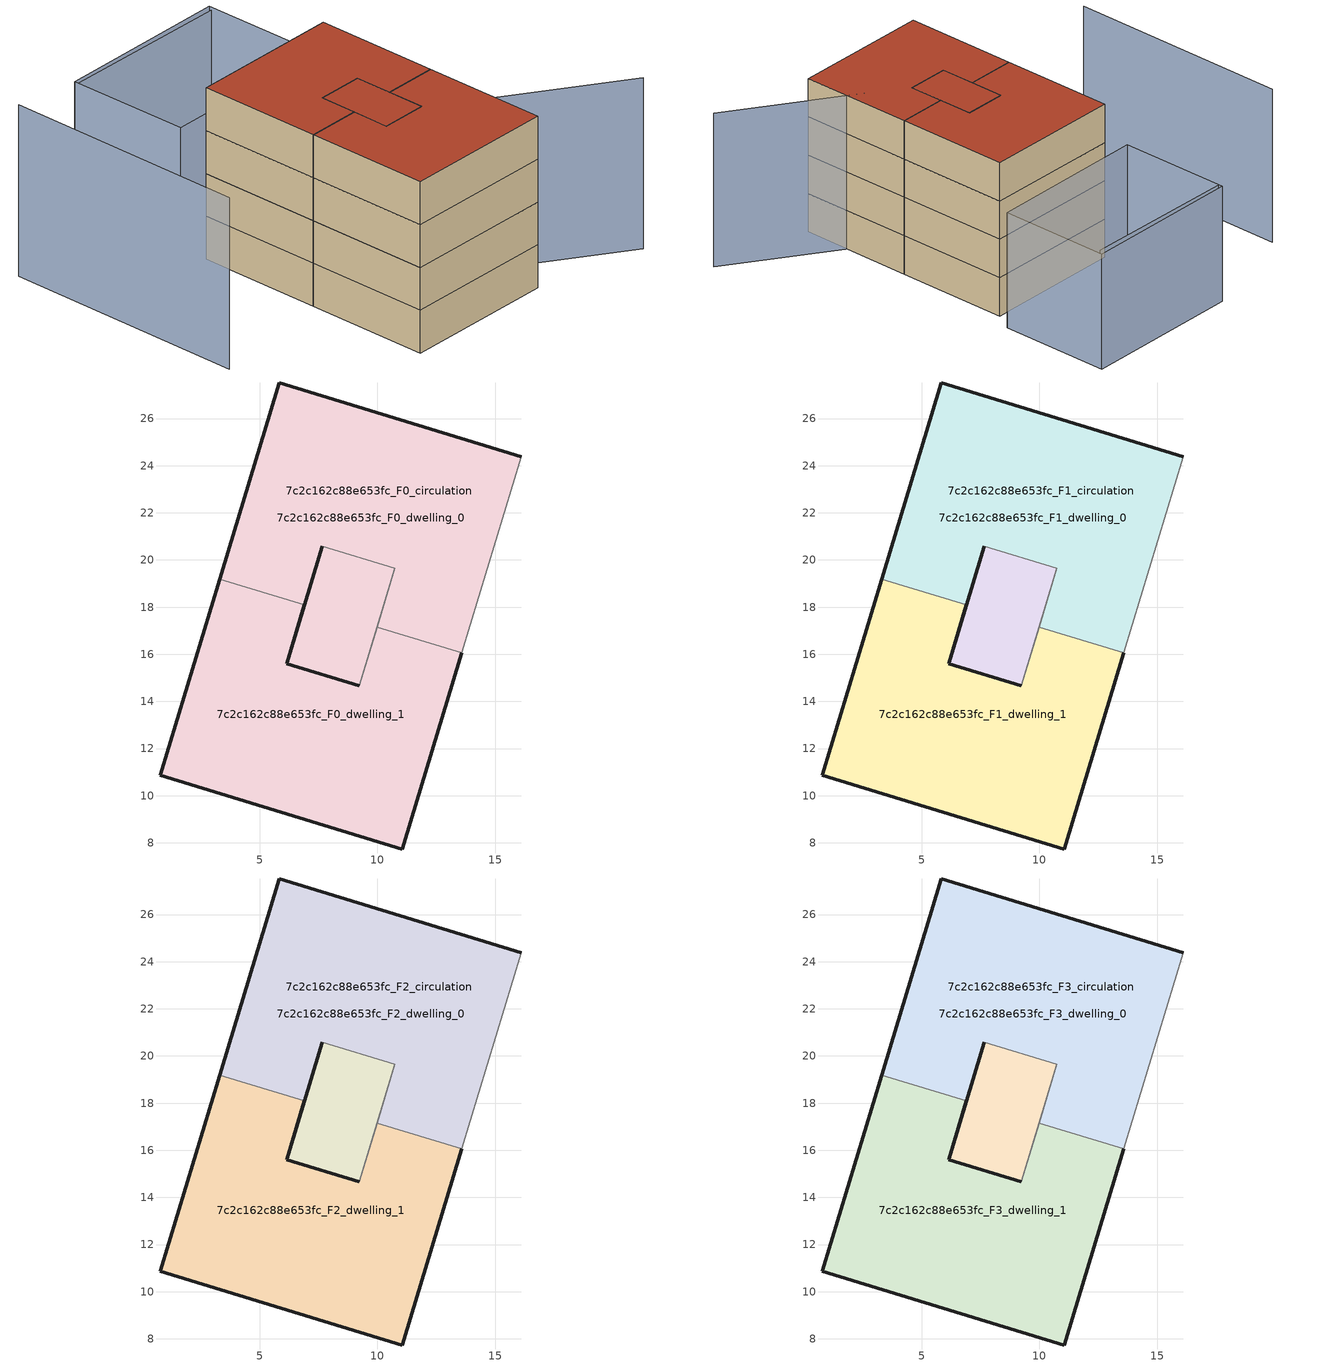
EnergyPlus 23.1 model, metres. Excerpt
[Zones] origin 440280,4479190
7c2c162c88e653fc_F0_dwelling_0
 floor ground (EU_floor_Construction): 10.75,19.65 9.23,14.66 6.15,15.59 6.9,18.09 7.66,20.59 z0; 16.11,24.39 13.58,16.06 9.99,17.15 10.75,19.65 7.66,20.59 6.9,18.09 3.31,19.18 5.84,27.51 z0
 wall outside (EU_wall_Construction): 16.11,24.39 5.84,27.51 3.31,19.18 z0:3
 wall adiabatic (EU_wall_Construction): 6.9,18.09 7.66,20.59 10.75,19.65 9.99,17.15 / 13.58,16.06 16.11,24.39 z0:3
 wall to 7c2c162c88e653fc_F0_dwelling_1 (EU_wall_Construction): 3.31,19.18 6.9,18.09 / 9.99,17.15 13.58,16.06 z0:3
7c2c162c88e653fc_F0_dwelling_1
 floor ground (EU_floor_Construction): 10.75,19.65 9.23,14.66 6.25,15.56 6.15,15.59 6.9,18.09 7.66,20.59 z0; 13.58,16.06 11.05,7.74 0.78,10.86 3.31,19.18 6.9,18.09 6.15,15.59 6.25,15.56 9.23,14.66 9.99,17.15 z0
 wall outside (EU_wall_Construction): 9.23,14.66 6.15,15.59 6.9,18.09 / 3.31,19.18 0.78,10.86 11.05,7.74 13.58,16.06 z0:3
 wall adiabatic (EU_wall_Construction): 9.99,17.15 9.23,14.66 z0:3
7c2c162c88e653fc_F0_circulation
 floor ground (EU_floor_Construction): 16.11,24.39 13.58,16.06 9.99,17.15 10.75,19.65 7.66,20.59 6.9,18.09 3.31,19.18 5.84,27.51 z0; 10.75,19.65 9.23,14.66 6.15,15.59 6.9,18.09 7.66,20.59 z0; 13.58,16.06 11.05,7.74 0.78,10.86 3.31,19.18 6.9,18.09 6.15,15.59 6.25,15.56 9.23,14.66 9.99,17.15 z0
 wall outside (EU_wall_Construction): 7.66,20.59 6.15,15.59 9.23,14.66 z0:3
 wall adiabatic (EU_wall_Construction): 9.23,14.66 10.75,19.65 7.66,20.59 z0:3
7c2c162c88e653fc_F1_dwelling_0
 floor outside (EU_floor_Construction): 16.11,24.39 13.58,16.06 9.99,17.15 10.75,19.65 7.66,20.59 6.9,18.09 3.31,19.18 5.84,27.51 z3; 10.75,19.65 9.23,14.66 6.15,15.59 6.9,18.09 7.66,20.59 z3
 wall outside (EU_wall_Construction): 16.11,24.39 5.84,27.51 3.31,19.18 z3:6
 wall adiabatic (EU_wall_Construction): 6.9,18.09 7.66,20.59 10.75,19.65 9.99,17.15 / 13.58,16.06 16.11,24.39 z3:6
 wall to 7c2c162c88e653fc_F1_dwelling_1 (EU_wall_Construction): 3.31,19.18 6.9,18.09 / 9.99,17.15 13.58,16.06 z3:6
7c2c162c88e653fc_F1_dwelling_1
 floor to 7c2c162c88e653fc_F0_dwelling_1 (EU_floor_Construction): 13.58,16.06 11.05,7.74 0.78,10.86 3.31,19.18 6.9,18.09 6.15,15.59 6.25,15.56 9.23,14.66 9.99,17.15 z3; 10.75,19.65 9.23,14.66 6.87,15.37 6.15,15.59 6.9,18.09 7.66,20.59 z3
 wall outside (EU_wall_Construction): 9.23,14.66 6.15,15.59 6.9,18.09 / 3.31,19.18 0.78,10.86 11.05,7.74 13.58,16.06 z3:6
 wall adiabatic (EU_wall_Construction): 9.99,17.15 9.23,14.66 z3:6
7c2c162c88e653fc_F1_circulation
 floor outside (EU_floor_Construction): 13.58,16.06 11.05,7.74 0.78,10.86 3.31,19.18 6.9,18.09 6.15,15.59 6.25,15.56 9.23,14.66 9.99,17.15 z3
 floor to 7c2c162c88e653fc_F0_circulation (EU_floor_Construction): 16.11,24.39 13.58,16.06 9.99,17.15 10.75,19.65 7.66,20.59 6.9,18.09 3.31,19.18 5.84,27.51 z3; 10.75,19.65 9.23,14.66 6.15,15.59 6.9,18.09 7.66,20.59 z3
 wall outside (EU_wall_Construction): 7.66,20.59 6.15,15.59 9.23,14.66 z3:6
 wall adiabatic (EU_wall_Construction): 9.23,14.66 10.75,19.65 7.66,20.59 z3:6
7c2c162c88e653fc_F2_dwelling_0
 floor outside (EU_floor_Construction): 16.11,24.39 13.58,16.06 9.99,17.15 10.75,19.65 7.66,20.59 6.9,18.09 3.31,19.18 5.84,27.51 z6; 10.75,19.65 9.23,14.66 6.15,15.59 6.9,18.09 7.66,20.59 z6
 wall outside (EU_wall_Construction): 16.11,24.39 5.84,27.51 3.31,19.18 z6:9
 wall adiabatic (EU_wall_Construction): 6.9,18.09 7.66,20.59 10.75,19.65 9.99,17.15 / 13.58,16.06 16.11,24.39 z6:9
 wall to 7c2c162c88e653fc_F2_dwelling_1 (EU_wall_Construction): 3.31,19.18 6.9,18.09 / 9.99,17.15 13.58,16.06 z6:9
7c2c162c88e653fc_F2_dwelling_1
 floor to 7c2c162c88e653fc_F1_dwelling_1 (EU_floor_Construction): 13.58,16.06 11.05,7.74 0.78,10.86 3.31,19.18 6.9,18.09 6.15,15.59 6.25,15.56 9.23,14.66 9.99,17.15 z6; 10.75,19.65 9.23,14.66 6.87,15.37 6.15,15.59 6.9,18.09 7.66,20.59 z6
 wall outside (EU_wall_Construction): 9.23,14.66 6.15,15.59 6.9,18.09 / 3.31,19.18 0.78,10.86 11.05,7.74 13.58,16.06 z6:9
 wall adiabatic (EU_wall_Construction): 9.99,17.15 9.23,14.66 z6:9
7c2c162c88e653fc_F2_circulation
 floor outside (EU_floor_Construction): 13.58,16.06 11.05,7.74 0.78,10.86 3.31,19.18 6.9,18.09 6.15,15.59 6.25,15.56 9.23,14.66 9.99,17.15 z6
 floor to 7c2c162c88e653fc_F1_circulation (EU_floor_Construction): 16.11,24.39 13.58,16.06 9.99,17.15 10.75,19.65 7.66,20.59 6.9,18.09 3.31,19.18 5.84,27.51 z6; 10.75,19.65 9.23,14.66 6.15,15.59 6.9,18.09 7.66,20.59 z6
 wall outside (EU_wall_Construction): 7.66,20.59 6.15,15.59 9.23,14.66 z6:9
 wall adiabatic (EU_wall_Construction): 9.23,14.66 10.75,19.65 7.66,20.59 z6:9
7c2c162c88e653fc_F3_dwelling_0
 floor outside (EU_floor_Construction): 16.11,24.39 13.58,16.06 9.99,17.15 10.75,19.65 7.66,20.59 6.9,18.09 3.31,19.18 5.84,27.51 z9; 10.75,19.65 9.23,14.66 6.15,15.59 6.9,18.09 7.66,20.59 z9
 wall outside (EU_wall_Construction): 16.11,24.39 5.84,27.51 3.31,19.18 z9:12
 wall adiabatic (EU_wall_Construction): 6.9,18.09 7.66,20.59 10.75,19.65 9.99,17.15 / 13.58,16.06 16.11,24.39 z9:12
 wall to 7c2c162c88e653fc_F3_dwelling_1 (EU_wall_Construction): 3.31,19.18 6.9,18.09 / 9.99,17.15 13.58,16.06 z9:12
 roof outside (EU_roof_Construction): 9.23,14.66 10.75,19.65 7.66,20.59 6.9,18.09 6.15,15.59 z12; 13.58,16.06 16.11,24.39 5.84,27.51 3.31,19.18 6.9,18.09 7.66,20.59 10.75,19.65 9.99,17.15 z12
7c2c162c88e653fc_F3_dwelling_1
 floor to 7c2c162c88e653fc_F2_dwelling_1 (EU_floor_Construction): 13.58,16.06 11.05,7.74 0.78,10.86 3.31,19.18 6.9,18.09 6.15,15.59 6.25,15.56 9.23,14.66 9.99,17.15 z9; 10.75,19.65 9.23,14.66 6.87,15.37 6.15,15.59 6.9,18.09 7.66,20.59 z9
 wall outside (EU_wall_Construction): 9.23,14.66 6.15,15.59 6.9,18.09 / 3.31,19.18 0.78,10.86 11.05,7.74 13.58,16.06 z9:12
 wall adiabatic (EU_wall_Construction): 9.99,17.15 9.23,14.66 z9:12
 roof outside (EU_roof_Construction): 11.05,7.74 13.58,16.06 9.99,17.15 9.23,14.66 6.25,15.56 6.15,15.59 6.9,18.09 3.31,19.18 0.78,10.86 z12; 9.23,14.66 10.75,19.65 7.66,20.59 6.9,18.09 6.15,15.59 6.25,15.56 z12
7c2c162c88e653fc_F3_circulation
 floor outside (EU_floor_Construction): 13.58,16.06 11.05,7.74 0.78,10.86 3.31,19.18 6.9,18.09 6.15,15.59 6.25,15.56 9.23,14.66 9.99,17.15 z9
 floor to 7c2c162c88e653fc_F2_circulation (EU_floor_Construction): 16.11,24.39 13.58,16.06 9.99,17.15 10.75,19.65 7.66,20.59 6.9,18.09 3.31,19.18 5.84,27.51 z9; 10.75,19.65 9.23,14.66 6.15,15.59 6.9,18.09 7.66,20.59 z9
 wall outside (EU_wall_Construction): 7.66,20.59 6.15,15.59 9.23,14.66 z9:12
 wall adiabatic (EU_wall_Construction): 9.23,14.66 10.75,19.65 7.66,20.59 z9:12
 roof outside (EU_roof_Construction): 9.23,14.66 10.75,19.65 7.66,20.59 6.9,18.09 6.15,15.59 z12; 13.58,16.06 16.11,24.39 5.84,27.51 3.31,19.18 6.9,18.09 7.66,20.59 10.75,19.65 9.99,17.15 z12; 11.05,7.74 13.58,16.06 9.99,17.15 9.23,14.66 6.25,15.56 6.15,15.59 6.9,18.09 3.31,19.18 0.78,10.86 z12
shading: 18.07,3.88 4.16,20.63 / -0.81,37.01 -5.83,20.61 z0:12; 19.41,33.42 7.94,36.98 / 17.34,25.5 5.49,29.06 / 5.49,29.06 7.96,37.3 / 7.96,37.3 19.82,33.73 / 19.82,33.73 17.34,25.5 z0:9
[Building]
EU S2 Campaign: North Axis=0; Terrain=City; Solar Distribution=FullExterior
[Site:Location]
Madrid: Latitude=40.5; Longitude=-3.5; Time Zone=1; Elevation=609
[SizingPeriod:WeatherFileDays]
AnnualSizingPeriod: Begin Month=1; Begin Day of Month=1; End Month=12; End Day of Month=31; Day of Week for Start Day=Monday; Use Weather File Daylight Saving Period=No; Use Weather File Rain and Snow Indicators=No
[MATERIAL]
EU_InternalMass_Material: Roughness=MediumRough; Thickness=0.1; Conductivity=1; Density=1800; Specific Heat=900; Thermal Absorptance=0.9; Solar Absorptance=0.7; Visible Absorptance=0.7
[MATERIAL:NOMASS] Roughness=MediumRough; Thermal Absorptance=0.9; Solar Absorptance=0.7; Visible Absorptance=0.7
Name | Thermal Resistance
EU_wall_NoMass | 1.60022
EU_roof_NoMass | 1.57597
EU_floor_NoMass | 0.470652
[CONSTRUCTION]
EU_wall_Construction: EU_wall_NoMass
EU_roof_Construction: EU_roof_NoMass
EU_floor_Construction: EU_floor_NoMass
EU_InternalMass_Construction: EU_InternalMass_Material
[ZONE] Type=1; Multiplier=1; Ceiling Height=autocalculate; Floor Area=autocalculate; Part of Total Floor Area=Yes
Name | Volume
7c2c162c88e653fc_F0_dwelling_0; 7c2c162c88e653fc_F1_dwelling_0; 7c2c162c88e653fc_F2_dwelling_0; 7c2c162c88e653fc_F3_dwelling_0; 7c2c162c88e653fc_F0_dwelling_1; 7c2c162c88e653fc_F1_dwelling_1; 7c2c162c88e653fc_F2_dwelling_1; 7c2c162c88e653fc_F3_dwelling_1 | 305.594
7c2c162c88e653fc_F0_circulation; 7c2c162c88e653fc_F1_circulation; 7c2c162c88e653fc_F2_circulation; 7c2c162c88e653fc_F3_circulation | 560.722
[INTERNALMASS] Construction=EU_InternalMass_Construction; Surface Area=85.0428
Name | Zone or ZoneList
7c2c162c88e653fc_F0_dwelling_0_EU_InternalMass | 7c2c162c88e653fc_F0_dwelling_0
7c2c162c88e653fc_F0_dwelling_1_EU_InternalMass | 7c2c162c88e653fc_F0_dwelling_1
7c2c162c88e653fc_F1_dwelling_0_EU_InternalMass | 7c2c162c88e653fc_F1_dwelling_0
7c2c162c88e653fc_F1_dwelling_1_EU_InternalMass | 7c2c162c88e653fc_F1_dwelling_1
7c2c162c88e653fc_F2_dwelling_0_EU_InternalMass | 7c2c162c88e653fc_F2_dwelling_0
7c2c162c88e653fc_F2_dwelling_1_EU_InternalMass | 7c2c162c88e653fc_F2_dwelling_1
7c2c162c88e653fc_F3_dwelling_0_EU_InternalMass | 7c2c162c88e653fc_F3_dwelling_0
7c2c162c88e653fc_F3_dwelling_1_EU_InternalMass | 7c2c162c88e653fc_F3_dwelling_1
[OTHEREQUIPMENT] Fuel Type=Electricity; Design Level Calculation Method=Watts/Area; Power per Zone Floor Area=1; Fraction Latent=0; Fraction Radiant=0; Fraction Lost=0; Carbon Dioxide Generation Rate=0; EndUse Subcategory=EU_Step8_InternalGains
Name | Zone or ZoneList or Space or SpaceList | Schedule
EU_Step8_InternalGain_7c2c162c88e653fc_F0_dwelling_0_f000 | 7c2c162c88e653fc_F0_dwelling_0 | EU_Step8_GainSchedule_7c2c162c88e653fc_F0_dwelling_0_f000
EU_Step8_InternalGain_7c2c162c88e653fc_F0_dwelling_1_f000 | 7c2c162c88e653fc_F0_dwelling_1 | EU_Step8_GainSchedule_7c2c162c88e653fc_F0_dwelling_1_f000
EU_Step8_InternalGain_7c2c162c88e653fc_F1_dwelling_0_f000 | 7c2c162c88e653fc_F1_dwelling_0 | EU_Step8_GainSchedule_7c2c162c88e653fc_F1_dwelling_0_f000
EU_Step8_InternalGain_7c2c162c88e653fc_F1_dwelling_1_f000 | 7c2c162c88e653fc_F1_dwelling_1 | EU_Step8_GainSchedule_7c2c162c88e653fc_F1_dwelling_1_f000
EU_Step8_InternalGain_7c2c162c88e653fc_F2_dwelling_0_f000 | 7c2c162c88e653fc_F2_dwelling_0 | EU_Step8_GainSchedule_7c2c162c88e653fc_F2_dwelling_0_f000
EU_Step8_InternalGain_7c2c162c88e653fc_F2_dwelling_1_f000 | 7c2c162c88e653fc_F2_dwelling_1 | EU_Step8_GainSchedule_7c2c162c88e653fc_F2_dwelling_1_f000
EU_Step8_InternalGain_7c2c162c88e653fc_F3_dwelling_0_f000 | 7c2c162c88e653fc_F3_dwelling_0 | EU_Step8_GainSchedule_7c2c162c88e653fc_F3_dwelling_0_f000
EU_Step8_InternalGain_7c2c162c88e653fc_F3_dwelling_1_f000 | 7c2c162c88e653fc_F3_dwelling_1 | EU_Step8_GainSchedule_7c2c162c88e653fc_F3_dwelling_1_f000
[ZONEINFILTRATION:DESIGNFLOWRATE] Schedule=EU_AlwaysOn; Design Flow Rate Calculation Method=Flow/Area; Flow Rate per Floor Area=0.0005; Constant Term Coefficient=1; Temperature Term Coefficient=0; Velocity Term Coefficient=0; Velocity Squared Term Coefficient=0
Name | Zone or ZoneList or Space or SpaceList
EU_Circulation_Infiltration_7c2c162c88e653fc_F0_circulation | 7c2c162c88e653fc_F0_circulation
EU_Circulation_Infiltration_7c2c162c88e653fc_F1_circulation | 7c2c162c88e653fc_F1_circulation
EU_Circulation_Infiltration_7c2c162c88e653fc_F2_circulation | 7c2c162c88e653fc_F2_circulation
EU_Circulation_Infiltration_7c2c162c88e653fc_F3_circulation | 7c2c162c88e653fc_F3_circulation
[ZONEVENTILATION:DESIGNFLOWRATE] Schedule=EU_AlwaysOn; Design Flow Rate Calculation Method=AirChanges/Hour; Air Changes per Hour=0.480704; Ventilation Type=Natural; Fan Pressure Rise=0; Fan Total Efficiency=1; Constant Term Coefficient=1; Temperature Term Coefficient=0; Velocity Term Coefficient=0; Velocity Squared Term Coefficient=0; Minimum Indoor Temperature=-100; Maximum Indoor Temperature=100; Delta Temperature=-100; Minimum Outdoor Temperature=-100; Maximum Outdoor Temperature=100; Maximum Wind Speed=40
Name | Zone or ZoneList or Space or SpaceList
EU_ConstantAir_7c2c162c88e653fc_F0_dwelling_0 | 7c2c162c88e653fc_F0_dwelling_0
EU_ConstantAir_7c2c162c88e653fc_F0_dwelling_1 | 7c2c162c88e653fc_F0_dwelling_1
EU_ConstantAir_7c2c162c88e653fc_F1_dwelling_0 | 7c2c162c88e653fc_F1_dwelling_0
EU_ConstantAir_7c2c162c88e653fc_F1_dwelling_1 | 7c2c162c88e653fc_F1_dwelling_1
EU_ConstantAir_7c2c162c88e653fc_F2_dwelling_0 | 7c2c162c88e653fc_F2_dwelling_0
EU_ConstantAir_7c2c162c88e653fc_F2_dwelling_1 | 7c2c162c88e653fc_F2_dwelling_1
EU_ConstantAir_7c2c162c88e653fc_F3_dwelling_0 | 7c2c162c88e653fc_F3_dwelling_0
EU_ConstantAir_7c2c162c88e653fc_F3_dwelling_1 | 7c2c162c88e653fc_F3_dwelling_1
[HVACTEMPLATE:THERMOSTAT] Constant Heating Setpoint=20; Constant Cooling Setpoint=50
EU_HeatOnly_7c2c162c88e653fc_F0_dwelling_0; EU_HeatOnly_7c2c162c88e653fc_F0_dwelling_1; EU_HeatOnly_7c2c162c88e653fc_F1_dwelling_0; EU_HeatOnly_7c2c162c88e653fc_F1_dwelling_1; EU_HeatOnly_7c2c162c88e653fc_F2_dwelling_0; EU_HeatOnly_7c2c162c88e653fc_F2_dwelling_1; EU_HeatOnly_7c2c162c88e653fc_F3_dwelling_0; EU_HeatOnly_7c2c162c88e653fc_F3_dwelling_1
[HVACTEMPLATE:ZONE:IDEALLOADSAIRSYSTEM] System Availability Schedule=EU_AlwaysOn; Maximum Heating Supply Air Temperature=50; Minimum Cooling Supply Air Temperature=13; Maximum Heating Supply Air Humidity Ratio=0.0156; Minimum Cooling Supply Air Humidity Ratio=0.0077; Heating Limit=NoLimit; Cooling Limit=NoLimit; Heating Availability Schedule=EU_AlwaysOn; Cooling Availability Schedule=EU_CoolingOff; Dehumidification Control Type=ConstantSensibleHeatRatio; Cooling Sensible Heat Ratio=0.7; Dehumidification Setpoint=60; Humidification Control Type=None; Humidification Setpoint=30; Outdoor Air Method=None; Outdoor Air Flow Rate per Person=0.00944; Outdoor Air Flow Rate per Zone Floor Area=0; Outdoor Air Flow Rate per Zone=0; Demand Controlled Ventilation Type=None; Outdoor Air Economizer Type=NoEconomizer; Heat Recovery Type=None; Sensible Heat Recovery Effectiveness=0.7; Latent Heat Recovery Effectiveness=0.65
Name | Template Thermostat
7c2c162c88e653fc_F0_dwelling_0 | EU_HeatOnly_7c2c162c88e653fc_F0_dwelling_0
7c2c162c88e653fc_F0_dwelling_1 | EU_HeatOnly_7c2c162c88e653fc_F0_dwelling_1
7c2c162c88e653fc_F1_dwelling_0 | EU_HeatOnly_7c2c162c88e653fc_F1_dwelling_0
7c2c162c88e653fc_F1_dwelling_1 | EU_HeatOnly_7c2c162c88e653fc_F1_dwelling_1
7c2c162c88e653fc_F2_dwelling_0 | EU_HeatOnly_7c2c162c88e653fc_F2_dwelling_0
7c2c162c88e653fc_F2_dwelling_1 | EU_HeatOnly_7c2c162c88e653fc_F2_dwelling_1
7c2c162c88e653fc_F3_dwelling_0 | EU_HeatOnly_7c2c162c88e653fc_F3_dwelling_0
7c2c162c88e653fc_F3_dwelling_1 | EU_HeatOnly_7c2c162c88e653fc_F3_dwelling_1
[SIZING:ZONE] Zone Cooling Design Supply Air Temperature Input Method=SupplyAirTemperature; Zone Cooling Design Supply Air Temperature=13; Zone Heating Design Supply Air Temperature Input Method=SupplyAirTemperature; Zone Heating Design Supply Air Temperature=50; Zone Cooling Design Supply Air Humidity Ratio=0.008; Zone Heating Design Supply Air Humidity Ratio=0.008; Cooling Design Air Flow Method=DesignDay; Cooling Design Air Flow Rate=0; Cooling Minimum Air Flow per Zone Floor Area=0.000762; Cooling Minimum Air Flow=0; Cooling Minimum Air Flow Fraction=0.2; Heating Design Air Flow Method=DesignDay; Heating Design Air Flow Rate=0; Heating Maximum Air Flow per Zone Floor Area=0.002032; Heating Maximum Air Flow=0.141576; Heating Maximum Air Flow Fraction=0.3; Account for Dedicated Outdoor Air System=No; Dedicated Outdoor Air System Control Strategy=NeutralSupplyAir; Dedicated Outdoor Air Low Setpoint Temperature for Design=autosize; Dedicated Outdoor Air High Setpoint Temperature for Design=autosize; Zone Load Sizing Method=Sensible Load Only No Latent Load; Zone Latent Cooling Design Supply Air Humidity Ratio Input Method=HumidityRatioDifference; Zone Cooling Design Supply Air Humidity Ratio Difference=0.005; Zone Latent Heating Design Supply Air Humidity Ratio Input Method=HumidityRatioDifference; Zone Humidification Design Supply Air Humidity Ratio Difference=0.005
7c2c162c88e653fc_F0_dwelling_0; 7c2c162c88e653fc_F0_dwelling_1; 7c2c162c88e653fc_F1_dwelling_0; 7c2c162c88e653fc_F1_dwelling_1; 7c2c162c88e653fc_F2_dwelling_0; 7c2c162c88e653fc_F2_dwelling_1; 7c2c162c88e653fc_F3_dwelling_0; 7c2c162c88e653fc_F3_dwelling_1
[SCHEDULE:CONSTANT]
Name | Hourly Value
EU_AlwaysOn | 1
EU_CoolingOff | 0
[SCHEDULE:FILE] Column Number=1; Rows to Skip at Top=0; Number of Hours of Data=8760; Column Separator=Comma; Interpolate to Timestep=No; Minutes per Item=60; Adjust Schedule for Daylight Savings=Yes
Name | File
EU_Step8_GainSchedule_7c2c162c88e653fc_F0_dwelling_0_f000 | ../../schedules/7c2c162c88e653fc/7c2c162c88e653fc_F0_dwelling_0_f000_gain.csv
EU_Step8_GainSchedule_7c2c162c88e653fc_F0_dwelling_1_f000 | ../../schedules/7c2c162c88e653fc/7c2c162c88e653fc_F0_dwelling_1_f000_gain.csv
EU_Step8_GainSchedule_7c2c162c88e653fc_F1_dwelling_0_f000 | ../../schedules/7c2c162c88e653fc/7c2c162c88e653fc_F1_dwelling_0_f000_gain.csv
EU_Step8_GainSchedule_7c2c162c88e653fc_F1_dwelling_1_f000 | ../../schedules/7c2c162c88e653fc/7c2c162c88e653fc_F1_dwelling_1_f000_gain.csv
EU_Step8_GainSchedule_7c2c162c88e653fc_F2_dwelling_0_f000 | ../../schedules/7c2c162c88e653fc/7c2c162c88e653fc_F2_dwelling_0_f000_gain.csv
EU_Step8_GainSchedule_7c2c162c88e653fc_F2_dwelling_1_f000 | ../../schedules/7c2c162c88e653fc/7c2c162c88e653fc_F2_dwelling_1_f000_gain.csv
EU_Step8_GainSchedule_7c2c162c88e653fc_F3_dwelling_0_f000 | ../../schedules/7c2c162c88e653fc/7c2c162c88e653fc_F3_dwelling_0_f000_gain.csv
EU_Step8_GainSchedule_7c2c162c88e653fc_F3_dwelling_1_f000 | ../../schedules/7c2c162c88e653fc/7c2c162c88e653fc_F3_dwelling_1_f000_gain.csv
